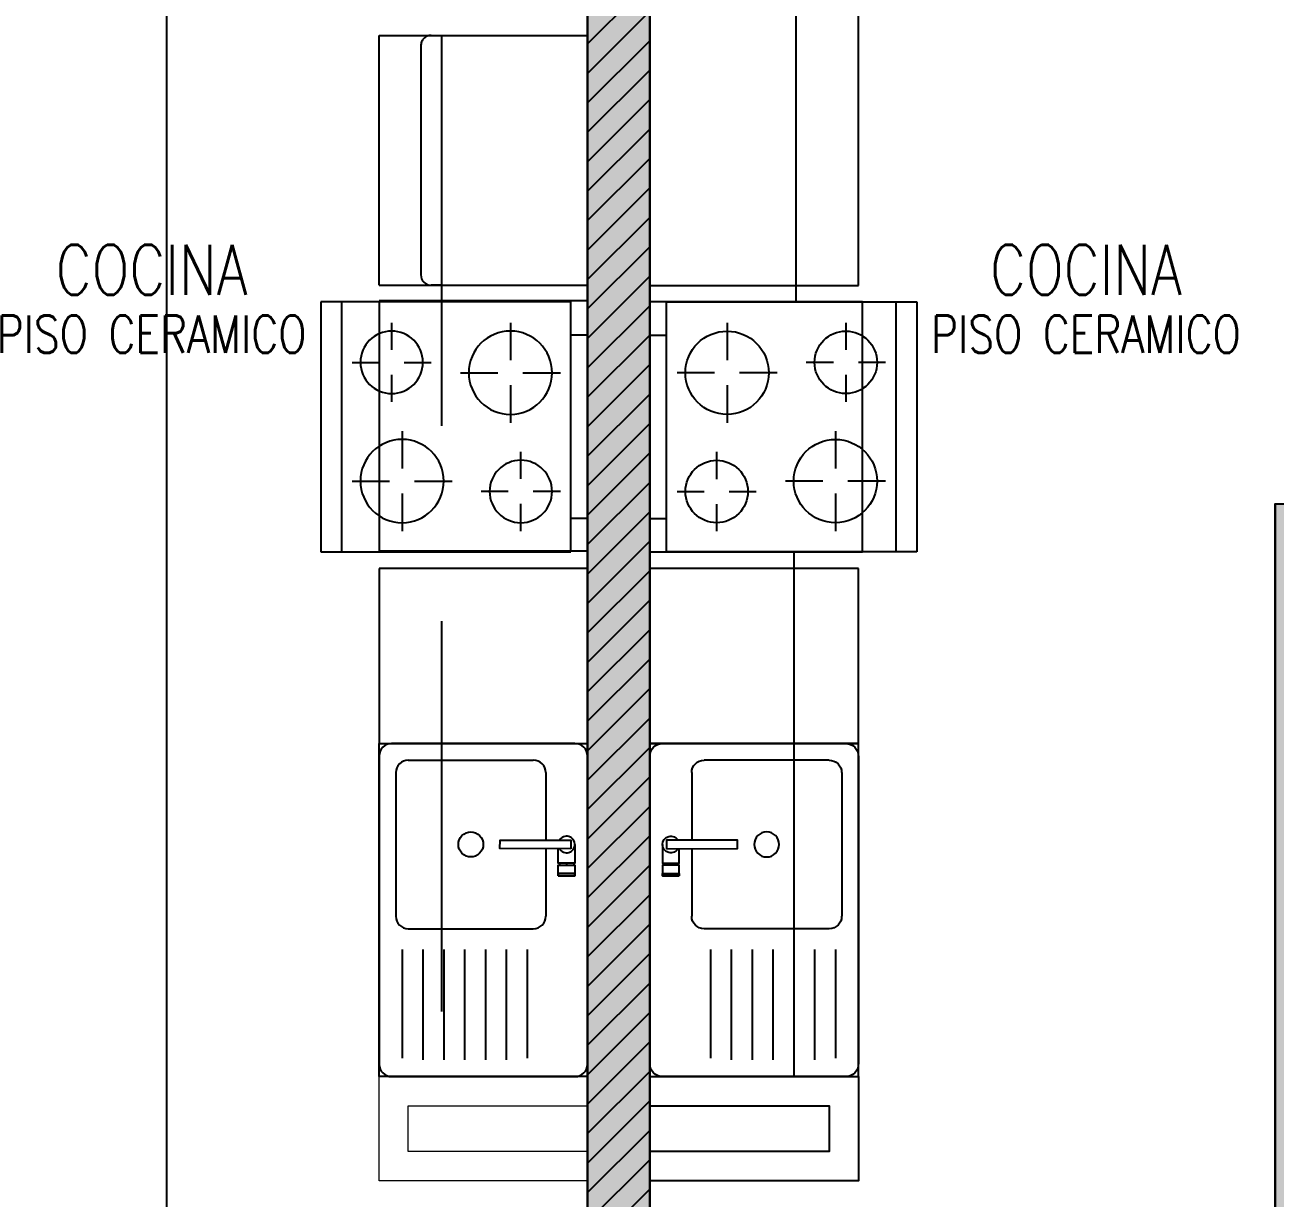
# Model space of a CAD drawing. Header units: millimetres. Extents: x -3 to 53, y -269 to 39.
# Drawn here: x 9 to 12, y -15.083 to -12.267 of the extents above; entities that cross this region are included whole.
import ezdxf
from ezdxf.enums import TextEntityAlignment as Align

# ---------------------------------------------------------------- set-up
doc = ezdxf.new("R2010")
doc.units = ezdxf.units.MM
doc.header["$LTSCALE"] = 15
doc.set_wipeout_variables(frame=1)
doc.linetypes.add('CENTER', pattern=[2, 1.25, -0.25, 0.25, -0.25])
doc.linetypes.add('HIDDEN2', pattern=[0.1875, 0.125, -0.0625])
doc.layers.get('0').update_dxf_attribs({"color": 250})
for name, color, linetype in [('01', 250, 'Continuous'), ('A-COCINAS-LAV', 250, 'Continuous'), ('A-CORTE', 250, 'CENTER'), ('A-EST HATCH', 250, 'Continuous'), ('A-EST PLACAS', 250, 'Continuous'), ('A-MURO BAJO', 251, 'Continuous'), ('A-PROYECCIONES', 250, 'HIDDEN2'), ('A-TEXTO-ACABADO PISO', 250, 'Continuous'), ('A-TEXTO-AMBIENTE', 252, 'Continuous'), ('DLP_TEXTO AMBIENTE', 250, 'Continuous'), ('MURO CF 60', 250, 'Continuous')]:
    doc.layers.add(name, color=color, linetype=linetype)
doc.layers.add('A-MUROS', color=252, linetype='Continuous', lineweight=30)
doc.layers.add('DLP_MURO ALTO', color=250, linetype='Continuous', lineweight=20)
doc.styles.add('ROMANS', font='romans.shx', dxfattribs={"width": 0.8})

# ---------------------------------------------------------------- blocks, each defined once
blk = doc.blocks.new('EST-P2')
at = {"layer": 'A-EST HATCH'}
h = blk.add_hatch(color=256, dxfattribs=at)
h.dxf.hatch_style = 1
h.paths.add_polyline_path([(-10.5, -10.99), (-10.5, -4.925), (-12, -4.925), (-12, -5.675), (-12.15, -5.675), (-12.15, -4.725), (-10.35, -4.725), (-10.35, -5.6), (-8.85, -5.6), (-8.85, -5.1), (-8.7, -5.1), (-8.7, -5.8), (-10.35, -5.8), (-10.35, -10.99)])
h.paths.add_polyline_path([(-31.6, -0.925), (-30, -0.925), (-30, 2.175), (-31.2, 2.175), (-31.2, 2.325), (-29.85, 2.325), (-29.85, -1.075), (-31.6, -1.075)])
h.paths.add_polyline_path([(-32.4, 2.325), (-32.55, 2.325), (-32.55, -1.075), (-32.4, -1.075)])
h.paths.add_polyline_path([(-37.9, 2.8), (-38.2, 2.8), (-38.2, 2.65), (-38.05, 2.65), (-38.05, -0.425), (-37.9, -0.425)])
h.paths.add_polyline_path([(-34.95, 2.175), (-34.95, -0.925), (-33.35, -0.925), (-33.35, -1.075), (-35.1, -1.075), (-35.1, 2.325), (-33.75, 2.325), (-33.75, 2.175)])
h.paths.add_polyline_path([(-44.2, 2.65), (-44.8, 2.65), (-44.8, 2.8), (-44.05, 2.8), (-44.05, -0.6), (-45.2, -0.6), (-45.2, -0.45), (-44.2, -0.45)])
h.paths.add_polyline_path([(-46, 2.8), (-46, -0.6), (-46.15, -0.6), (-46.15, 2.8)])
h.paths.add_polyline_path([(-46.95, -0.45), (-48.55, -0.45), (-48.55, 2.65), (-47.35, 2.65), (-47.35, 2.8), (-48.7, 2.8), (-48.7, -0.6), (-46.95, -0.6)])
h.paths.add_polyline_path([(-44.2, -10.9), (-44.8, -10.9), (-44.8, -11.05), (-44.05, -11.05), (-44.05, -7.65), (-45.2, -7.65), (-45.2, -7.8), (-44.2, -7.8)])
h.paths.add_polyline_path([(-46, -11.05), (-46, -7.65), (-46.15, -7.65), (-46.15, -11.05)])
h.paths.add_polyline_path([(-46.95, -7.8), (-48.55, -7.8), (-48.55, -10.9), (-47.35, -10.9), (-47.35, -11.05), (-48.7, -11.05), (-48.7, -7.65), (-46.95, -7.65)])
h.paths.add_polyline_path([(-41.35, -7.55), (-41.2, -7.55), (-41.2, -10.9), (-41.05, -10.9), (-41.05, -11.05), (-41.35, -11.05)])
h.paths.add_polyline_path([(-31.6, -7.325), (-30, -7.325), (-30, -10.425), (-31.2, -10.425), (-31.2, -10.575), (-29.85, -10.575), (-29.85, -7.175), (-31.6, -7.175)])
h.paths.add_polyline_path([(-32.4, -10.575), (-32.55, -10.575), (-32.55, -7.175), (-32.4, -7.175)])
h.paths.add_polyline_path([(-37.9, -11.05), (-38.2, -11.05), (-38.2, -10.9), (-38.05, -10.9), (-38.05, -7.825), (-37.9, -7.825)])
h.paths.add_polyline_path([(-34.95, -10.425), (-34.95, -7.325), (-33.35, -7.325), (-33.35, -7.175), (-35.1, -7.175), (-35.1, -10.575), (-33.75, -10.575), (-33.75, -10.425)])
h.paths.add_polyline_path([(-18.45, -0.925), (-20.05, -0.925), (-20.05, 2.175), (-18.85, 2.175), (-18.85, 2.325), (-20.2, 2.325), (-20.2, -1.075), (-18.45, -1.075)])
h.paths.add_polyline_path([(-17.65, 2.325), (-17.5, 2.325), (-17.5, -1.075), (-17.65, -1.075)])
h.paths.add_polyline_path([(-11.85, 2.8), (-11.85, 2.65), (-12, 2.65), (-12, -0.425), (-12.15, -0.425), (-12.15, 2.8)])
h.paths.add_polyline_path([(-15.1, 2.175), (-15.1, -0.925), (-16.7, -0.925), (-16.7, -1.075), (-14.95, -1.075), (-14.95, 2.325), (-16.3, 2.325), (-16.3, 2.175)])
h.paths.add_polyline_path([(-10.35, -2.45), (-8.7, -2.45), (-8.7, -3.15), (-8.85, -3.15), (-8.85, -2.65), (-10.35, -2.65), (-10.35, -3.525), (-12.15, -3.525), (-12.15, -2.575), (-12, -2.575), (-12, -3.325), (-10.5, -3.325), (-10.5, 2.74), (-10.35, 2.74)])
h.paths.add_polyline_path([(-5.85, 2.65), (-5.25, 2.65), (-5.25, 2.8), (-6, 2.8), (-6, -0.6), (-4.85, -0.6), (-4.85, -0.45), (-5.85, -0.45)])
h.paths.add_polyline_path([(-4.05, 2.8), (-4.05, -0.6), (-3.9, -0.6), (-3.9, 2.8)])
h.paths.add_polyline_path([(-3.1, -0.45), (-1.5, -0.45), (-1.5, 2.65), (-2.7, 2.65), (-2.7, 2.8), (-1.35, 2.8), (-1.35, -0.6), (-3.1, -0.6)])
h.paths.add_polyline_path([(-4.05, -11.05), (-4.05, -7.65), (-3.9, -7.65), (-3.9, -11.05)])
h.paths.add_polyline_path([(-3.1, -7.8), (-1.5, -7.8), (-1.5, -10.9), (-2.7, -10.9), (-2.7, -11.05), (-1.35, -11.05), (-1.35, -7.65), (-3.1, -7.65)])
h.paths.add_polyline_path([(-8.7, -7.55), (-8.85, -7.55), (-8.85, -10.9), (-9, -10.9), (-9, -11.05), (-8.7, -11.05)])
h.paths.add_polyline_path([(-18.45, -7.325), (-20.05, -7.325), (-20.05, -10.425), (-18.85, -10.425), (-18.85, -10.575), (-20.2, -10.575), (-20.2, -7.175), (-18.45, -7.175)])
h.paths.add_polyline_path([(-17.65, -10.575), (-17.5, -10.575), (-17.5, -7.175), (-17.65, -7.175)])
h.paths.add_polyline_path([(-12.15, -11.05), (-11.85, -11.05), (-11.85, -10.9), (-12, -10.9), (-12, -7.825), (-12.15, -7.825)])
h.paths.add_polyline_path([(-15.1, -10.425), (-15.1, -7.325), (-16.7, -7.325), (-16.7, -7.175), (-14.95, -7.175), (-14.95, -10.575), (-16.3, -10.575), (-16.3, -10.425)])
h.paths.add_polyline_path([(-39.7, -4.725), (-37.9, -4.725), (-37.9, -5.675), (-38.05, -5.675), (-38.05, -4.925), (-39.55, -4.925), (-39.55, -10.99), (-39.7, -10.99), (-39.7, -5.8), (-41.35, -5.8), (-41.35, -5.1), (-41.2, -5.1), (-41.2, -5.6), (-39.7, -5.6)])
h.paths.add_polyline_path([(-6, -11.05), (-6, -7.65), (-4.85, -7.65), (-4.85, -7.8), (-5.85, -7.8), (-5.85, -10.9), (-5.25, -10.9), (-5.25, -11.05)])
h.paths.add_polyline_path([(-3.0968, -2.7), (-2.95, -2.7), (-2.95, -1.5), (-5.1, -1.5), (-5.1, -1.65), (-4.65, -1.65), (-4.65, -3.25), (-4.45, -3.25), (-4.45, -1.65), (-3.1, -1.65), (-3.1, -2.7)], flags=17)
h.paths.add_polyline_path([(-3.0968, -5.55), (-2.95, -5.55), (-2.95, -6.75), (-5.1, -6.75), (-5.1, -6.6), (-4.65, -6.6), (-4.65, -5), (-4.45, -5), (-4.45, -6.6), (-3.1, -6.6), (-3.1, -5.55)], flags=17)
h.paths.add_polyline_path([(-8.8501, -4.05), (-6, -4.05), (-6, -1.5), (-5.85, -1.5), (-5.85, -4.05), (-3.1, -4.05), (-3.1, -3.45), (-2.95, -3.45), (-2.95, -4.05), (-0.2, -4.05), (-0.2, 0), (0, 0), (0, -8.25), (-0.2, -8.25), (-0.2, -4.2), (-2.95, -4.2), (-2.95, -4.8), (-3.1, -4.8), (-3.1, -4.2), (-5.85, -4.2), (-5.85, -6.75), (-6, -6.75), (-6, -4.2), (-8.8501, -4.2)])
h.paths.add_polyline_path([(-8.7, 2.8), (-8.7, -0.7), (-8.85, -0.7), (-8.85, 2.65), (-9, 2.65), (-9, 2.8)])
h.paths.add_polyline_path([(-39.7, 2.74), (-39.7, -2.45), (-41.35, -2.45), (-41.35, -3.15), (-41.2, -3.15), (-41.2, -2.65), (-39.7, -2.65), (-39.7, -3.525), (-37.9, -3.525), (-37.9, -2.575), (-38.05, -2.575), (-38.05, -3.325), (-39.55, -3.325), (-39.55, 2.74)])
h.paths.add_polyline_path([(-47.1, -4.05), (-49.85, -4.05), (-49.85, 0), (-50.05, 0), (-50.05, -8.25), (-49.85, -8.25), (-49.85, -4.2), (-47.1, -4.2), (-47.1, -4.8), (-46.95, -4.8), (-46.95, -4.2), (-44.2, -4.2), (-44.2, -6.75), (-44.05, -6.75), (-44.05, -4.2), (-41.1999, -4.2), (-41.1999, -4.05), (-44.05, -4.05), (-44.05, -1.5), (-44.2, -1.5), (-44.2, -4.05), (-46.95, -4.05), (-46.95, -3.45), (-47.1, -3.45)])
h.paths.add_polyline_path([(-41.35, 2.8), (-41.05, 2.8), (-41.05, 2.65), (-41.2, 2.65), (-41.2, -0.7), (-41.35, -0.7)])
h.paths.add_polyline_path([(-46.9532, -2.7), (-47.1, -2.7), (-47.1, -1.5), (-44.95, -1.5), (-44.95, -1.65), (-45.4, -1.65), (-45.4, -3.25), (-45.6, -3.25), (-45.6, -1.65), (-46.95, -1.65), (-46.95, -2.7)], flags=17)
h.paths.add_polyline_path([(-46.9532, -5.55), (-47.1, -5.55), (-47.1, -6.75), (-44.95, -6.75), (-44.95, -6.6), (-45.4, -6.6), (-45.4, -5), (-45.6, -5), (-45.6, -6.6), (-46.95, -6.6), (-46.95, -5.55)], flags=17)
h.paths.add_polyline_path([(-26.7, -3.525), (-26.85, -3.525), (-26.85, 0.175), (-26.7, 0.175)])
h.paths.add_polyline_path([(-22.45, -3.525), (-13.05, -3.525), (-13.05, -3.375), (-16.6, -3.375), (-16.6, -1.975), (-16.8, -1.975), (-16.8, -3.375), (-19.7, -3.375), (-19.7, -1.975), (-19.85, -1.975), (-19.85, -3.375), (-22.25, -3.375), (-22.25, -2.125), (-20.6, -2.125), (-20.6, -1.975), (-22.875, -1.975), (-22.875, -2.125), (-22.45, -2.125)])
h.paths.add_polyline_path([(-22.9, -3.525), (-24.9, -3.525), (-24.9, -3.375), (-23.05, -3.375), (-23.05, 0.025), (-24.9, 0.025), (-24.9, 0.175), (-23.05, 0.175), (-23.05, 2.325), (-22.2, 2.325), (-22.2, 2.175), (-22.9, 2.175)])
h.paths.add_polyline_path([(-27.6, -2.125), (-27.6, -3.525), (-37, -3.525), (-37, -3.375), (-33.45, -3.375), (-33.45, -1.975), (-33.25, -1.975), (-33.25, -3.375), (-30.35, -3.375), (-30.35, -1.975), (-30.2, -1.975), (-30.2, -3.375), (-27.8, -3.375), (-27.8, -2.125), (-29.45, -2.125), (-29.45, -1.975), (-27.255, -1.975), (-27.255, -2.125)])
h.paths.add_polyline_path([(-27.23, 2.175), (-27.85, 2.175), (-27.85, 2.325), (-27.03, 2.325), (-27.03, -3.525), (-27.23, -3.525)])
h.paths.add_polyline_path([(-27.03, -6.3), (-27.03, -10.575), (-27.85, -10.575), (-27.85, -10.425), (-27.23, -10.425), (-27.23, -6.3)])
h.paths.add_polyline_path([(-29, -6.275), (-29, -6.125), (-27.23, -6.125), (-27.23, -4.875), (-29.75, -4.875), (-29.75, -6.275), (-29.9, -6.275), (-29.9, -4.875), (-33.25, -4.875), (-33.25, -6.275), (-33.45, -6.275), (-33.45, -4.875), (-37, -4.875), (-37, -4.725), (-27.03, -4.725), (-27.03, -6.275)])
h.paths.add_polyline_path([(-23.05, -6.3), (-23.05, -10.025), (-26.7, -10.025), (-26.7, -7.375), (-24.35, -7.375), (-24.35, -6.825), (-24.05, -6.825), (-24.05, -6.675), (-24.5, -6.675), (-24.5, -7.225), (-26.7, -7.225), (-26.7, -4.875), (-24.05, -4.875), (-24.05, -4.725), (-26.85, -4.725), (-26.85, -10.175), (-23.05, -10.175), (-23.05, -10.575), (-22.2, -10.575), (-22.2, -10.425), (-22.9, -10.425), (-22.9, -6.3)])
h.paths.add_polyline_path([(-21.05, -6.275), (-21.05, -6.125), (-22.85, -6.125), (-22.85, -4.875), (-20.3, -4.875), (-20.3, -6.275), (-20.15, -6.275), (-20.15, -4.875), (-16.8, -4.875), (-16.8, -6.275), (-16.6, -6.275), (-16.6, -4.875), (-13.05, -4.875), (-13.05, -4.725), (-23.05, -4.725), (-23.05, -6.275)])
at = {"layer": 'A-EST PLACAS'}
for points in [[(-39.7, -4.725), (-37.9, -4.725), (-37.9, -5.675), (-38.05, -5.675), (-38.05, -4.925), (-39.55, -4.925), (-39.55, -10.99), (-39.7, -10.99), (-39.7, -5.8), (-41.35, -5.8), (-41.35, -5.1), (-41.2, -5.1), (-41.2, -5.6), (-39.7, -5.6)], [(-37.9, -11.05), (-38.2, -11.05), (-38.2, -10.9), (-38.05, -10.9), (-38.05, -7.825), (-37.9, -7.825)]]:
    blk.add_lwpolyline(points, close=True, dxfattribs=at)
blk = doc.blocks.new('Cortes-Elev.')
at = {"layer": 'A-CORTE', "linetype": 'CENTER', "ltscale": 0.5}
blk.add_lwpolyline([(9.3406, 20.8306), (9.3406, 37.8534)], dxfattribs=at)
blk = doc.blocks.new('A$C33FC7C8B')
at = {"ltscale": 0.5}
for p, q in [((0.08, 0.64, -0.0001), (0.52, 0.64, 0.0001)), ((0.08, 0.64, -0.0001), (0.08, 0.6, -0.0001)), ((0.52, 0.64, 0.0001), (0.52, 0.6, 0.0001)), ((0, 0, -0.0001), (0, 0.6, -0.0001)), ((0, 0.6, -0.0001), (0.6, 0.6, 0.0001)), ((0.6, 0.6, 0.0001), (0.6, 0, 0.0001)), ((0.145, 0.575, -0.0001), (0.145, 0.51, -0.0001)), ((0.43, 0.485, 0.0001), (0.43, 0.575, 0.0001)), ((0.05, 0.48, -0.0001), (0.115, 0.48, -0.0001)), ((0.175, 0.48, -0.0001), (0.24, 0.48, 0)), ((0.145, 0.45, -0.0001), (0.145, 0.385, -0.0001)), ((0.4, 0.455, 0), (0.31, 0.455, 0)), ((0.55, 0.455, 0.0001), (0.46, 0.455, 0.0001)), ((0.43, 0.335, 0.0001), (0.43, 0.425, 0.0001)), ((0.17, 0.225, -0.0001), (0.17, 0.315, -0.0001)), ((0.455, 0.2, 0.0001), (0.455, 0.265, 0.0001)), ((0.14, 0.195, -0.0001), (0.05, 0.195, -0.0001)), ((0.29, 0.195, 0), (0.2, 0.195, 0)), ((0.17, 0.075, -0.0001), (0.17, 0.165, -0.0001)), ((0.425, 0.17, 0.0001), (0.36, 0.17, 0)), ((0.55, 0.17, 0.0001), (0.485, 0.17, 0.0001)), ((0.455, 0.075, 0.0001), (0.455, 0.14, 0.0001)), ((0.6, 0.05, 0.0001), (0, 0.05, -0.0001)), ((0.6, 0, 0.0001), (0, 0, -0.0001))]:
    blk.add_line(p, q, dxfattribs=at)
for centre, radius in [((0.145, 0.48), 0.075), ((0.43, 0.455), 0.1), ((0.17, 0.195), 0.1), ((0.455, 0.17), 0.075)]:
    blk.add_circle(centre, radius, dxfattribs=at)
blk = doc.blocks.new('*U89')
blk.add_wipeout([(0, 0), (0, -0.0202), (0.17, -0.0202), (0.17, 0)])
blk.add_lwpolyline([(0, 0), (0.17, 0), (0.17, -0.0202), (0, -0.0202)], close=True)
blk = doc.blocks.new('LAV-COC_01')
for p, q in [((0.4, 0.8121, 0), (-0.04, 0.8121, 0)), ((-0.07, 0.0421, 0), (-0.07, 0.7821, 0)), ((0.43, 0.0421, 0), (0.43, 0.7821, 0)), ((0.225, 0.5071, 0), (0.225, 0.7721, 0)), ((0.275, 0.5071, 0), (0.275, 0.7721, 0)), ((0.325, 0.5071, 0), (0.325, 0.7721, 0)), ((0.375, 0.507, 0), (0.375, 0.768, 0)), ((0.36, 0.4571, 0), (0.06, 0.4571, 0)), ((0.03, 0.0821, 0), (0.03, 0.4271, 0)), ((0.39, 0.0821, 0), (0.39, 0.4271, 0)), ((0.36, 0.0521, 0), (0.06, 0.0521, 0)), ((-0.04, 0.0121, 0), (0.4, 0.0121, 0))]:
    blk.add_line(p, q)
at = {"extrusion": (-8.98137e-08, -2.25601e-18, 1)}
for p, q in [((0.075, 0.507, 0), (0.075, 0.768, 0)), ((0.125, 0.5071, 0), (0.125, 0.7721, 0)), ((0.175, 0.5071, 0), (0.175, 0.7721, 0))]:
    blk.add_line(p, q, dxfattribs=at)
at = {"extrusion": (-4.49068e-08, 3.60285e-08, 1), "elevation": 0}
for points in [[(0, 0.3296), (0, 0.3046), (-0.04, 0.3046), (-0.04, 0.3296)], [(0, 0.3296), (-0.04, 0.3296), (-0.04, 0.3246), (0, 0.3246)]]:
    blk.add_lwpolyline(points, close=True, dxfattribs=at)
blk.add_lwpolyline([(-0.04, 0.2546), (-0.04, 0.2996), (0, 0.2996), (0, 0.2646)], dxfattribs=at)
at = {"extrusion": (-4.49068e-08, 3.60285e-08, 1)}
blk.add_arc((-0.02, 0.2546, 0), 0.02, 29.9997, 329.9997, dxfattribs=at)
for centre, start_param, end_param in [((-0.04, 0.7821, 0), -0.785398, 0.785398), ((0.4, 0.7821, 0), -2.356194, -0.785398), ((0.06, 0.4271, 0), -0.785398, 0.785398), ((0.36, 0.4271, 0), -2.356194, -0.785398), ((0.06, 0.0821, 0), 0.785398, 2.356194), ((0.36, 0.0821, 0), 2.356194, 3.926991), ((-0.04, 0.0421, 0), 0.785398, 2.356194), ((0.4, 0.0421, 0), 2.356194, 3.926991)]:
    blk.add_ellipse(centre, major_axis=(-0.0212, 0.0212), ratio=1, start_param=start_param, end_param=end_param)
blk.add_ellipse((0.21, 0.2546, 0), major_axis=(-0.0212, 0.0212), ratio=1)
at = {"layer": '01', "extrusion": (-4.49068e-08, 3.60285e-08, 1), "elevation": 0}
for points in [[(-0.0375, 0.2996), (-0.0375, 0.3046)], [(-0.02, 0.2996), (-0.02, 0.3046)], [(-0.0025, 0.2996), (-0.0025, 0.3046)]]:
    blk.add_lwpolyline(points, dxfattribs=at)
at = {"extrusion": (-4.49068e-08, 3.60285e-08, 1), "rotation": 359.9380941588614}
blk.add_blockref('*U89', (-0.03, 0.2648, 0), dxfattribs=at)

msp = doc.modelspace()

# ---------------------------------------------------------------- linework, layer by layer
msp.add_line((10, -12.892), (9.975, -12.892))
msp.add_arc((9.975, -12.867), 0.025, 180, 270)
at = {"layer": 'A-MURO BAJO'}
msp.add_lwpolyline([(10.5, -14.792), (11, -14.792), (11, -13.992), (10.5, -13.992)], close=True, dxfattribs=at)
at = {"layer": 'A-MUROS'}
msp.add_line((12, -16.192), (12, -13.417), dxfattribs=at)
at = {"layer": 'A-PROYECCIONES'}
msp.add_line((10.85, -11.417), (10.85, -12.9321, 0), dxfattribs=at)
at = {"layer": 'A-PROYECCIONES', "ltscale": 0.5}
for p, q in [((11, -12.8921), (11, -11.4195)), ((9.85, -12.892), (9.85, -12.292)), ((9.95, -12.317), (9.95, -12.867)), ((9.85, -12.892), (10.35, -12.892)), ((10.5, -12.8921), (11, -12.8921))]:
    msp.add_line(p, q, dxfattribs=at)
msp.add_lwpolyline([(9.85, -12.292), (10.35, -12.292)], dxfattribs=at)
for points in [[(10.35, -13.5295), (10.35, -12.9295), (9.85, -12.9295), (9.85, -13.5295)], [(11.01, -13.5321), (11.01, -12.9321), (10.5, -12.9321), (10.5, -13.5321)]]:
    msp.add_lwpolyline(points, close=True, dxfattribs=at)
msp.add_arc((9.975, -12.317), 0.025, 90, 180, dxfattribs=at)
at = {"layer": 'DLP_MURO ALTO'}
msp.add_lwpolyline([(10.35, -14.972), (9.92, -14.972), (9.92, -14.862), (10.35, -14.862)], dxfattribs=at)
at = {"layer": 'DLP_TEXTO AMBIENTE'}
msp.add_lwpolyline([(10.5, -14.862), (10.93, -14.862), (10.93, -14.972), (10.5, -14.972)], dxfattribs=at)

# ---------------------------------------------------------------- block references
msp.add_blockref('EST-P2', (50.05, -5.592))
at = {"layer": 'A-CORTE'}
msp.add_blockref('Cortes-Elev.', (0, -38.842), dxfattribs=at)
at = {"layer": 'A-PROYECCIONES', "ltscale": 0.5, "extrusion": (4.40218e-06, -0.000440452, -1), "zscale": -0.9999999999999993, "rotation": 89.99999748287716}
msp.add_blockref('A$C33FC7C8B', (-9.71, -13.532, 0.0059), dxfattribs=at)
at = {"layer": 'A-PROYECCIONES', "ltscale": 0.5, "extrusion": (4.40218e-06, 0.000440452, 1), "rotation": 89.99999748287722}
msp.add_blockref('A$C33FC7C8B', (11.14, -13.5321, -0.0058), dxfattribs=at)

# ---------------------------------------------------------------- texts
at = {"layer": 'A-TEXTO-ACABADO PISO', "char_height": 0.09, "attachment_point": 2, "rotation": 0, "style": 'ROMANS'}
for insert in [(9.3038, -12.9642), (11.5462, -12.9642)]:
    msp.add_mtext_dynamic_manual_height_columns('PISO CERAMICO', width=1.20225, gutter_width=12.5, heights=[0], dxfattribs=dict(at, insert=insert))
at = {"layer": 'A-TEXTO-AMBIENTE', "style": 'ROMANS', "width": 0.8}
for p in [(9.3038, -12.9146, 0), (11.5462, -12.9146, 0)]:
    msp.add_text('COCINA', height=0.12, dxfattribs=at).set_placement(p, align=Align.CENTER)

# ---------------------------------------------------------------- next in the draw order: block references
at = {"layer": 'A-COCINAS-LAV', "extrusion": (-4.49068e-08, 3.60285e-08, 1), "rotation": 180}
msp.add_blockref('LAV-COC_01', (10.28, -13.9799, 0), dxfattribs=at)
at = {"layer": 'A-COCINAS-LAV', "extrusion": (-4.49068e-08, -3.60285e-08, -1), "zscale": -1, "rotation": 180}
msp.add_blockref('LAV-COC_01', (-10.57, -13.9799, 0), dxfattribs=at)

# ---------------------------------------------------------------- next in the draw order: hatches: boundary and pattern name
at = {"layer": 'MURO CF 60'}
h = msp.add_hatch(dxfattribs=at)
h.set_pattern_fill('_USER', color=256, scale=0.05, angle=45, pattern_type=0)
h.set_pattern_definition([(45, (359.99941, -38.84403), (-0.035355339, 0.035355339), [])])
h.paths.add_polyline_path([(10.3494, -10.319), (10.4994, -10.319), (10.4994, -16.584), (10.3494, -16.584)])

# ---------------------------------------------------------------- next in the draw order: linework, layer by layer
at = {"layer": 'A-MURO BAJO', "elevation": 0}
msp.add_lwpolyline([(9.85, -13.992), (10.35, -13.992), (10.35, -14.792), (9.85, -14.792)], close=True, dxfattribs=at)
at = {"layer": 'A-MUROS'}
for p, q in [((10.5, -16.582), (10.5, -10.517)), ((10.35, -16.582), (10.35, -11.392))]:
    msp.add_line(p, q, dxfattribs=at)
at = {"layer": 'A-PROYECCIONES', "ltscale": 0.5}
msp.add_line((10, -12.292), (10, -14.792), dxfattribs=at)
at = {"layer": 'A-PROYECCIONES'}
msp.add_line((10.845, -13.5321, 0), (10.845, -14.792), dxfattribs=at)
at = {"layer": 'A-PROYECCIONES', "ltscale": 0.5, "elevation": 0}
msp.add_lwpolyline([(9.85, -13.992), (10.35, -13.992), (10.35, -13.572), (9.85, -13.572)], close=True, dxfattribs=at)
at = {"layer": 'A-PROYECCIONES'}
msp.add_lwpolyline([(10.5, -13.992), (11, -13.992), (11, -13.5721), (10.5, -13.5721)], close=True, dxfattribs=at)
at = {"layer": 'DLP_MURO ALTO'}
msp.add_lwpolyline([(10.35, -15.042), (9.85, -15.042), (9.85, -14.792), (10.35, -14.792)], dxfattribs=at)
at = {"layer": 'DLP_TEXTO AMBIENTE'}
msp.add_lwpolyline([(10.5, -14.792), (11, -14.792), (11, -15.042), (10.5, -15.042)], dxfattribs=at)

doc.saveas('drawing.dxf')
